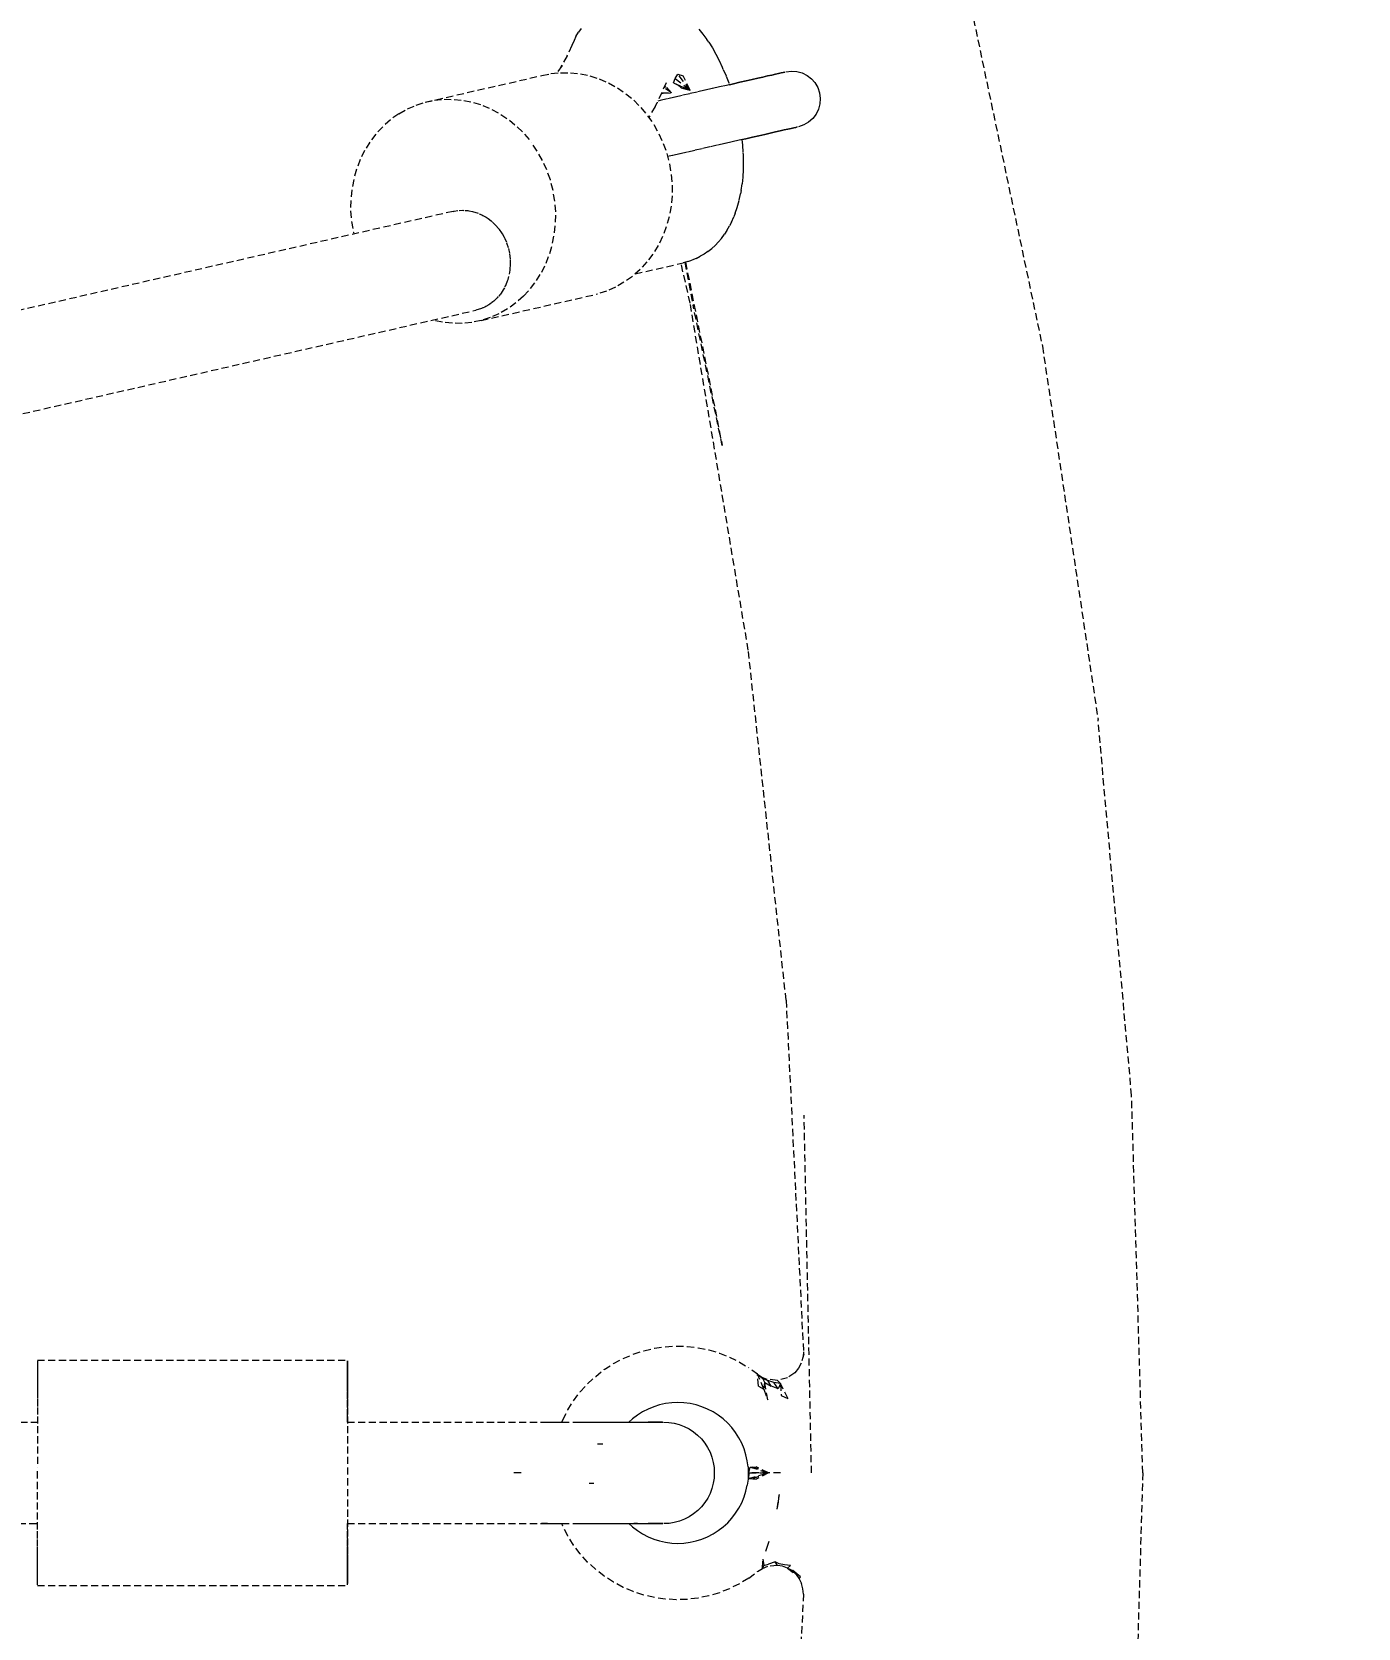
# Model space of a CAD drawing. Header units: millimetres. Extents: x -3111 to 2953, y -2449 to 2811.
# Drawn here: x 1255.8 to 1491.1, y 153.8 to 437 of the extents above; entities that cross this region are included whole.
import ezdxf

# ---------------------------------------------------------------- set-up
doc = ezdxf.new("R2010")
doc.units = ezdxf.units.MM
doc.linetypes.add('HIDDEN', pattern=[1.905, 1.27, -0.635])
for name, color, linetype in [('DIKOM_ЗОНА', 90, 'Continuous'), ('DIKOM_ОБЪЕКТ', 7, 'Continuous'), ('DIKOM_РАЗМЕР_ОБЪЕКТА', 7, 'Continuous')]:
    doc.layers.add(name, color=color, linetype=linetype)
doc.styles.add('style1', font='arialbd.ttf', dxfattribs={"width": 0.8})
doc.dimstyles.new('1-50', dxfattribs={"dimtxt": 300, "dimasz": 200, "dimexe": 100, "dimexo": 0, "dimgap": 100, "dimtad": 1, "dimtxsty": 'style1', "dimcen": 200, "dimclrd": 7, "dimclre": 7, "dimclrt": 7, "dimadec": 1, "dimazin": 2, "dimtfac": 1, "dimtmove": 0, "dimatfit": 2, "dimfxl": 0, "dimlwd": 25, "dimlwe": 18, "dimarcsym": 0})

# ---------------------------------------------------------------- blocks, each defined once
blk = doc.blocks.new('*D0')
at = {"layer": 'Defpoints', "color": 0, "transparency": 16777216}
for p in [(1362.98, 623.05), (-717.19, -260.39)]:
    blk.add_point(p, dxfattribs=at)
at = {"layer": 'DIKOM_РАЗМЕР_ОБЪЕКТА', "color": 7, "lineweight": 25, "transparency": 16777216}
for p, q in [((1362.98, 623.05), (2780.32, 1224.99)), ((-533.11, -182.21), (1178.9, 544.87))]:
    blk.add_line(p, q, dxfattribs=at)
at = {"layer": 'DIKOM_РАЗМЕР_ОБЪЕКТА', "color": 7, "transparency": 16777216}
for points in [[(1165.87, 575.55), (1191.93, 514.19), (1362.98, 623.05)], [(-546.14, -151.53), (-520.08, -212.89), (-717.19, -260.39)]]:
    blk.add_solid(points, dxfattribs=at)
at = {"layer": 'DIKOM_РАЗМЕР_ОБЪЕКТА', "color": 7, "transparency": 16777216, "insert": (2050.93, 1228.64), "char_height": 300, "attachment_point": 5, "rotation": 23.0107, "style": 'style1'}
blk.add_mtext('{\\fArial|b0|i0|c204|p34;\\H1.16667x;∅2260}', dxfattribs=at)

msp = doc.modelspace()

# ---------------------------------------------------------------- linework, layer by layer
at = {"layer": 'DIKOM_ЗОНА', "color": 3, "lineweight": 15}
msp.add_circle((322.894, 181.327), 2629.975, dxfattribs=at)
at = {"layer": 'DIKOM_ОБЪЕКТ', "color": 7, "linetype": 'HIDDEN', "lineweight": 15}
for p, q in [((1421.287, 446.75), (1435.082, 381.214)), ((1352.315, 436.15), (1351.981, 435.465)), ((1352.315, 436.15), (1352.784, 436.964)), ((1353.217, 437.624), (1352.784, 436.964)), ((1374.136, 437.492), (1374.844, 436.614)), ((1374.844, 436.614), (1375.539, 435.645)), ((1351.575, 434.574), (1350.563, 432.374)), ((1351.981, 435.465), (1351.575, 434.574)), ((1375.87, 435.172), (1375.539, 435.645)), ((1375.87, 435.172), (1376.52, 434.157)), ((1376.52, 434.157), (1377.148, 433.066)), ((1349.847, 431.016), (1348.865, 429.684)), ((1350.764, 432.721), (1349.521, 430.573)), ((1377.148, 433.066), (1377.752, 431.905)), ((1377.752, 431.905), (1378.327, 430.68)), ((1378.469, 430.348), (1378.327, 430.68)), ((1325.584, 424.533), (1346.249, 429.25)), ((1346.249, 429.25), (1347.884, 429.591)), ((1347.884, 429.591), (1349.591, 429.754)), ((1349.591, 429.754), (1351.345, 429.741)), ((1351.345, 429.741), (1353.099, 429.556)), ((1353.099, 429.556), (1354.808, 429.201)), ((1354.808, 429.201), (1356.449, 428.672)), ((1356.449, 428.672), (1358.081, 427.952)), ((1358.081, 427.952), (1359.673, 427.062)), ((1368.323, 427.987), (1366.712, 424.425)), ((1369.648, 427.957), (1369.938, 428.732)), ((1369.648, 427.957), (1370.463, 427.553)), ((1369.648, 427.957), (1372.561, 426.657)), ((1369.938, 428.732), (1370.421, 429.518)), ((1369.938, 428.732), (1372.561, 426.657)), ((1372.561, 426.657), (1370.421, 429.518)), ((1370.421, 429.518), (1371.355, 429.198)), ((1372.561, 426.657), (1371.355, 429.198)), ((1378.469, 430.348), (1378.989, 429.122)), ((1378.989, 429.122), (1379.475, 427.849)), ((1380.253, 427.791), (1379.036, 427.513)), ((1379.475, 427.849), (1379.55, 427.63)), ((1379.55, 427.63), (1380.253, 427.791)), ((1381.421, 428.057), (1380.253, 427.791)), ((1380.253, 427.791), (1381.421, 428.057)), ((1382.534, 428.311), (1381.421, 428.057)), ((1381.421, 428.057), (1382.534, 428.311)), ((1383.586, 428.551), (1382.534, 428.311)), ((1382.534, 428.311), (1383.586, 428.551)), ((1384.569, 428.776), (1383.586, 428.551)), ((1383.586, 428.551), (1384.569, 428.776)), ((1385.478, 428.983), (1384.569, 428.776)), ((1384.569, 428.776), (1385.478, 428.983)), ((1386.307, 429.173), (1385.478, 428.983)), ((1385.478, 428.983), (1386.307, 429.173)), ((1387.051, 429.342), (1386.307, 429.173)), ((1386.307, 429.173), (1387.051, 429.342)), ((1387.706, 429.492), (1387.051, 429.342)), ((1387.051, 429.342), (1387.706, 429.492)), ((1388.266, 429.62), (1387.706, 429.492)), ((1387.706, 429.492), (1388.266, 429.62)), ((1388.73, 429.725), (1388.266, 429.62)), ((1388.266, 429.62), (1388.73, 429.725)), ((1389.093, 429.808), (1388.73, 429.725)), ((1388.73, 429.725), (1389.093, 429.808)), ((1389.355, 429.868), (1389.093, 429.808)), ((1389.093, 429.808), (1389.355, 429.868)), ((1389.565, 429.916), (1390.538, 430.041)), ((1390.538, 430.041), (1391.517, 429.973)), ((1391.517, 429.973), (1392.463, 429.715)), ((1392.463, 429.715), (1393.341, 429.278)), ((1393.341, 429.278), (1394.118, 428.678)), ((1394.118, 428.678), (1394.685, 428.042)), ((1394.685, 428.042), (1395.221, 427.145)), ((1325.584, 424.533), (1327.218, 424.874)), ((1327.218, 424.874), (1328.925, 425.037)), ((1328.925, 425.037), (1330.679, 425.025)), ((1330.679, 425.025), (1332.433, 424.839)), ((1332.433, 424.839), (1334.143, 424.484)), ((1359.673, 427.062), (1361.186, 426.027)), ((1361.186, 426.027), (1362.578, 424.869)), ((1362.578, 424.869), (1363.849, 423.579)), ((1367.24, 424.821), (1366.851, 424.732)), ((1368.529, 425.115), (1367.24, 424.821)), ((1367.488, 426.141), (1367.814, 426.136)), ((1367.496, 426.159), (1369.284, 426.17)), ((1367.814, 426.136), (1369.284, 426.17)), ((1369.284, 426.17), (1367.916, 427.086)), ((1367.945, 427.15), (1368.301, 427.312)), ((1369.284, 426.17), (1368.301, 427.312)), ((1369.842, 425.415), (1368.529, 425.115)), ((1371.172, 425.718), (1369.842, 425.415)), ((1370.463, 427.553), (1371.014, 427.077)), ((1370.463, 427.553), (1372.561, 426.657)), ((1371.014, 427.077), (1372.561, 426.657)), ((1372.51, 426.023), (1371.172, 425.718)), ((1373.848, 426.329), (1372.51, 426.023)), ((1375.178, 426.632), (1373.848, 426.329)), ((1376.491, 426.932), (1375.178, 426.632)), ((1377.78, 427.226), (1376.491, 426.932)), ((1379.036, 427.513), (1377.78, 427.226)), ((1395.221, 427.145), (1395.558, 426.155)), ((1395.558, 426.155), (1395.682, 425.197)), ((1395.682, 425.197), (1395.615, 424.218)), ((1320.889, 422.46), (1319.391, 421.419)), ((1320.889, 422.46), (1322.42, 423.326)), ((1322.42, 423.326), (1323.985, 424.017)), ((1323.985, 424.017), (1325.584, 424.533)), ((1334.143, 424.484), (1335.784, 423.955)), ((1335.784, 423.955), (1337.415, 423.235)), ((1337.415, 423.235), (1339.007, 422.346)), ((1339.007, 422.346), (1340.52, 421.31)), ((1363.849, 423.579), (1365.037, 422.128)), ((1365.037, 422.128), (1366.113, 420.556)), ((1366.371, 423.772), (1365.244, 421.825)), ((1366.371, 423.772), (1366.712, 424.425)), ((1394.923, 422.392), (1394.324, 421.615)), ((1395.359, 423.271), (1394.923, 422.392)), ((1395.615, 424.218), (1395.359, 423.271)), ((1318.03, 420.18), (1316.813, 418.855)), ((1319.391, 421.419), (1318.03, 420.18)), ((1340.52, 421.31), (1341.912, 420.152)), ((1341.912, 420.152), (1343.184, 418.862)), ((1366.113, 420.556), (1367.051, 418.905)), ((1387.714, 419.236), (1386.804, 419.029)), ((1386.804, 419.029), (1387.714, 419.236)), ((1388.543, 419.426), (1387.714, 419.236)), ((1387.714, 419.236), (1388.543, 419.426)), ((1389.288, 419.596), (1388.543, 419.426)), ((1388.543, 419.426), (1389.288, 419.596)), ((1389.943, 419.745), (1389.288, 419.596)), ((1389.288, 419.596), (1389.943, 419.745)), ((1390.504, 419.873), (1389.943, 419.745)), ((1389.943, 419.745), (1390.504, 419.873)), ((1390.968, 419.979), (1390.504, 419.873)), ((1390.504, 419.873), (1390.968, 419.979)), ((1391.331, 420.062), (1390.968, 419.979)), ((1390.968, 419.979), (1391.331, 420.062)), ((1391.593, 420.122), (1391.331, 420.062)), ((1391.331, 420.062), (1391.593, 420.122)), ((1392.733, 420.482), (1391.803, 420.17)), ((1393.584, 420.97), (1392.733, 420.482)), ((1394.324, 421.615), (1393.584, 420.97)), ((1315.742, 417.444), (1314.816, 415.946)), ((1316.813, 418.855), (1315.742, 417.444)), ((1343.184, 418.862), (1344.371, 417.411)), ((1345.448, 415.839), (1344.371, 417.411)), ((1367.051, 418.905), (1367.821, 417.215)), ((1367.821, 417.215), (1368.438, 415.439)), ((1376.074, 416.58), (1374.735, 416.274)), ((1377.405, 416.884), (1376.074, 416.58)), ((1378.72, 417.183), (1377.405, 416.884)), ((1380.009, 417.478), (1378.72, 417.183)), ((1381.267, 417.765), (1380.009, 417.478)), ((1382.484, 418.042), (1381.267, 417.765)), ((1381.774, 417.881), (1382.484, 418.042)), ((1381.774, 417.881), (1381.872, 416.902)), ((1381.872, 416.902), (1381.958, 415.558)), ((1383.653, 418.31), (1382.484, 418.042)), ((1382.484, 418.042), (1383.653, 418.31)), ((1384.767, 418.564), (1383.653, 418.31)), ((1383.653, 418.31), (1384.767, 418.564)), ((1385.82, 418.804), (1384.767, 418.564)), ((1384.767, 418.564), (1385.82, 418.804)), ((1386.804, 419.029), (1385.82, 418.804)), ((1385.82, 418.804), (1386.804, 419.029)), ((1314.034, 414.36), (1313.389, 412.647)), ((1314.816, 415.946), (1314.034, 414.36)), ((1346.385, 414.188), (1345.448, 415.839)), ((1347.156, 412.498), (1346.385, 414.188)), ((1368.438, 415.439), (1368.912, 413.575)), ((1369.461, 415.07), (1368.583, 414.87)), ((1368.912, 413.575), (1369.233, 411.671)), ((1370.751, 415.365), (1369.461, 415.07)), ((1372.065, 415.665), (1370.751, 415.365)), ((1373.396, 415.968), (1372.065, 415.665)), ((1374.735, 416.274), (1373.396, 415.968)), ((1381.958, 415.558), (1381.974, 415.224)), ((1381.974, 415.224), (1382.011, 413.853)), ((1382.011, 413.853), (1381.995, 412.523)), ((1312.885, 410.835), (1312.535, 408.971)), ((1313.389, 412.647), (1312.885, 410.835)), ((1347.773, 410.722), (1347.156, 412.498)), ((1348.246, 408.858), (1347.773, 410.722)), ((1369.233, 411.671), (1369.392, 409.778)), ((1381.926, 411.243), (1381.804, 410.019)), ((1381.995, 412.523), (1381.926, 411.243)), ((1312.535, 408.971), (1312.348, 407.103)), ((1348.568, 406.954), (1348.246, 408.858)), ((1369.379, 407.93), (1369.193, 406.063)), ((1369.392, 409.778), (1369.379, 407.93)), ((1381.299, 407.131), (1381.533, 408.264)), ((1381.63, 408.86), (1381.533, 408.264)), ((1381.63, 408.86), (1381.804, 410.019)), ((1330.531, 405.158), (1250.49, 386.889)), ((1312.348, 407.103), (1312.335, 405.256)), ((1312.335, 405.256), (1312.494, 403.362)), ((1330.531, 405.158), (1330.734, 405.193)), ((1330.734, 405.193), (1331.38, 405.3)), ((1331.589, 405.313), (1332.241, 405.343)), ((1332.241, 405.343), (1332.448, 405.334)), ((1332.63, 405.32), (1333.104, 405.286)), ((1333.105, 405.286), (1333.309, 405.255)), ((1333.309, 405.255), (1333.946, 405.133)), ((1333.96, 405.13), (1334.159, 405.079)), ((1334.159, 405.079), (1334.797, 404.878)), ((1348.727, 405.061), (1348.568, 406.954)), ((1348.714, 403.213), (1348.727, 405.061)), ((1369.193, 406.063), (1368.842, 404.199)), ((1380.597, 404.841), (1380.951, 405.85)), ((1380.951, 405.85), (1381.299, 407.131)), ((1312.494, 403.362), (1312.815, 401.459)), ((1334.798, 404.878), (1334.991, 404.807)), ((1335.157, 404.733), (1335.609, 404.532)), ((1335.61, 404.532), (1335.795, 404.442)), ((1335.795, 404.442), (1336.385, 404.097)), ((1336.385, 404.097), (1336.561, 403.99)), ((1336.561, 403.99), (1336.726, 403.868)), ((1336.726, 403.868), (1337.283, 403.456)), ((1337.283, 403.456), (1337.436, 403.319)), ((1337.529, 403.233), (1337.951, 402.845)), ((1337.951, 402.845), (1338.112, 402.672)), ((1338.112, 402.672), (1338.579, 402.142)), ((1338.725, 401.95), (1338.579, 402.142)), ((1348.527, 401.346), (1348.714, 403.213)), ((1368.339, 402.386), (1367.693, 400.674)), ((1368.842, 404.199), (1368.339, 402.386)), ((1379.108, 401.735), (1379.593, 402.59)), ((1379.934, 403.242), (1379.593, 402.59)), ((1379.934, 403.242), (1380.354, 404.182)), ((1380.597, 404.841), (1380.354, 404.182)), ((1312.815, 401.459), (1312.898, 401.133)), ((1339.14, 401.37), (1338.724, 401.95)), ((1339.268, 401.159), (1339.14, 401.37)), ((1339.625, 400.535), (1339.268, 401.159)), ((1339.734, 400.309), (1339.626, 400.535)), ((1340.029, 399.649), (1339.742, 400.29)), ((1340.361, 398.67), (1340.077, 399.518)), ((1347.673, 397.669), (1348.177, 399.482)), ((1348.177, 399.482), (1348.527, 401.346)), ((1367.693, 400.674), (1366.912, 399.087)), ((1376.999, 399.117), (1377.607, 399.762)), ((1378.127, 400.351), (1377.607, 399.762)), ((1378.127, 400.351), (1378.675, 401.108)), ((1379.108, 401.735), (1378.675, 401.108)), ((1340.577, 397.72), (1340.379, 398.592)), ((1340.7, 396.754), (1340.588, 397.641)), ((1340.72, 396.144), (1340.706, 396.626)), ((1347.027, 395.957), (1347.673, 397.669)), ((1365.985, 397.589), (1364.914, 396.178)), ((1366.912, 399.087), (1365.985, 397.589)), ((1372.164, 396.252), (1372.875, 396.484)), ((1373.635, 396.799), (1372.875, 396.484)), ((1373.635, 396.799), (1374.358, 397.192)), ((1375.073, 397.586), (1374.358, 397.192)), ((1375.737, 398.059), (1375.073, 397.586)), ((1375.737, 398.059), (1376.402, 398.58)), ((1376.999, 399.117), (1376.402, 398.58)), ((1340.516, 393.992), (1340.639, 394.696)), ((1340.639, 394.696), (1340.669, 394.938)), ((1340.669, 394.938), (1340.72, 395.655)), ((1340.727, 395.903), (1340.72, 396.144)), ((1340.72, 395.655), (1340.726, 395.903)), ((1345.32, 392.873), (1346.246, 394.37)), ((1346.246, 394.37), (1347.027, 395.957)), ((1363.698, 394.853), (1362.336, 393.614)), ((1362.835, 394.068), (1371.317, 396.004)), ((1364.914, 396.178), (1363.698, 394.853)), ((1372.578, 388.878), (1370.97, 395.925)), ((1372.164, 396.252), (1371.317, 396.004)), ((1371.626, 396.094), (1373.099, 388.518)), ((1371.76, 396.133), (1378.277, 363.598)), ((1339.43, 391.223), (1339.047, 390.655)), ((1339.531, 391.403), (1339.429, 391.223)), ((1339.631, 391.595), (1339.53, 391.403)), ((1339.715, 391.752), (1339.853, 392.016)), ((1339.853, 392.016), (1339.938, 392.206)), ((1339.938, 392.206), (1340.197, 392.857)), ((1340.197, 392.857), (1340.272, 393.079)), ((1340.272, 393.079), (1340.418, 393.596)), ((1343.032, 390.136), (1344.249, 391.461)), ((1344.249, 391.461), (1345.32, 392.873)), ((1357.743, 391.016), (1356.144, 390.5)), ((1359.307, 391.707), (1357.743, 391.016)), ((1360.839, 392.573), (1359.307, 391.707)), ((1362.336, 393.614), (1360.839, 392.573)), ((1335.478, 385.783), (1356.144, 390.5)), ((1335.782, 388.024), (1335.535, 387.918)), ((1336.136, 388.175), (1335.87, 388.061)), ((1336.312, 388.266), (1336.137, 388.175)), ((1336.882, 388.594), (1336.311, 388.266)), ((1337.047, 388.702), (1336.883, 388.594)), ((1337.245, 388.848), (1337.048, 388.702)), ((1337.58, 389.097), (1337.327, 388.91)), ((1337.734, 389.221), (1337.58, 389.097)), ((1338.221, 389.679), (1337.734, 389.221)), ((1338.363, 389.818), (1338.221, 389.679)), ((1338.539, 390.025), (1338.363, 389.818)), ((1338.801, 390.334), (1338.621, 390.121)), ((1338.931, 390.488), (1338.801, 390.334)), ((1339.047, 390.655), (1338.931, 390.488)), ((1341.67, 388.897), (1340.173, 387.856)), ((1343.032, 390.136), (1341.67, 388.897)), ((1382.899, 327.284), (1372.578, 388.878)), ((1378.277, 363.598), (1373.099, 388.518)), ((1254.151, 369.262), (1334.536, 387.609)), ((1328.628, 385.477), (1326.919, 385.833)), ((1330.383, 385.292), (1328.628, 385.477)), ((1332.136, 385.28), (1330.383, 385.292)), ((1333.843, 385.443), (1332.136, 385.28)), ((1335.478, 385.783), (1333.843, 385.443)), ((1335.164, 387.793), (1334.537, 387.609)), ((1335.352, 387.846), (1335.166, 387.793)), ((1335.535, 387.918), (1335.353, 387.846)), ((1337.077, 386.299), (1335.478, 385.783)), ((1338.642, 386.99), (1337.077, 386.299)), ((1340.173, 387.856), (1338.642, 386.99)), ((1435.082, 381.214), (1444.97, 314.976)), ((1389.609, 265.193), (1382.899, 327.284)), ((1450.917, 248.269), (1444.97, 314.976)), ((1389.609, 265.193), (1392.685, 202.816)), ((1452.901, 181.327), (1450.917, 248.269)), ((1394.125, 181.327), (1392.8, 244.82)), ((1256.753, 201.326), (1311.753, 201.326)), ((1256.753, 201.204), (1256.753, 200.922)), ((1256.753, 201.204), (1256.753, 200.922)), ((1311.753, 201.204), (1311.753, 200.922)), ((1311.753, 200.922), (1311.753, 201.204)), ((1358.985, 200.716), (1360.704, 201.63)), ((1360.704, 201.63), (1362.496, 202.393)), ((1362.496, 202.393), (1364.346, 202.997)), ((1364.346, 202.997), (1366.243, 203.44)), ((1366.243, 203.44), (1368.17, 203.716)), ((1368.17, 203.716), (1370.114, 203.825)), ((1370.114, 203.825), (1372.059, 203.766)), ((1372.059, 203.766), (1373.993, 203.538)), ((1373.993, 203.538), (1375.9, 203.145)), ((1375.9, 203.145), (1377.765, 202.588)), ((1377.765, 202.588), (1379.576, 201.871)), ((1379.576, 201.871), (1381.318, 201.001)), ((1392.755, 202.417), (1392.305, 200.802)), ((1392.685, 202.816), (1392.618, 201.925)), ((1256.753, 200.922), (1256.753, 200.479)), ((1256.753, 200.922), (1256.753, 200.479)), ((1256.753, 200.479), (1256.753, 199.875)), ((1256.753, 200.479), (1256.753, 199.875)), ((1256.753, 199.875), (1256.753, 199.109)), ((1256.753, 199.875), (1256.753, 199.109)), ((1256.753, 199.109), (1256.753, 198.156)), ((1256.753, 199.109), (1256.753, 198.156)), ((1311.753, 200.922), (1311.753, 200.479)), ((1311.753, 200.479), (1311.753, 200.922)), ((1311.753, 200.479), (1311.753, 199.875)), ((1311.753, 199.875), (1311.753, 200.479)), ((1311.753, 199.875), (1311.753, 199.109)), ((1311.753, 199.109), (1311.753, 199.875)), ((1311.753, 199.109), (1311.753, 198.156)), ((1311.753, 198.156), (1311.753, 199.109)), ((1354.389, 197.135), (1355.816, 198.46)), ((1355.816, 198.46), (1357.352, 199.657)), ((1357.352, 199.657), (1358.985, 200.716)), ((1381.318, 201.001), (1382.977, 199.984)), ((1384.543, 198.827), (1382.977, 199.984)), ((1384.543, 198.827), (1385.322, 198.309)), ((1384.717, 196.737), (1384.543, 198.827)), ((1385.658, 196.172), (1384.543, 198.827)), ((1384.543, 198.827), (1385.469, 198.054)), ((1385.322, 198.309), (1386.194, 197.943)), ((1391.149, 199.109), (1389.882, 198.224)), ((1391.815, 199.896), (1391.149, 199.109)), ((1392.305, 200.802), (1391.815, 199.896)), ((1256.753, 198.156), (1256.753, 197.034)), ((1256.753, 198.156), (1256.753, 197.034)), ((1256.753, 197.034), (1256.753, 195.773)), ((1256.753, 197.034), (1256.753, 195.773)), ((1256.753, 195.773), (1256.753, 194.406)), ((1256.753, 195.773), (1256.753, 194.406)), ((1311.753, 198.156), (1311.753, 197.034)), ((1311.753, 197.034), (1311.753, 198.156)), ((1311.753, 197.034), (1311.753, 195.773)), ((1311.753, 195.773), (1311.753, 197.034)), ((1311.753, 195.773), (1311.753, 194.406)), ((1311.753, 194.406), (1311.753, 195.773)), ((1351.906, 194.141), (1353.083, 195.692)), ((1353.083, 195.692), (1354.389, 197.135)), ((1384.717, 196.737), (1385.658, 196.172)), ((1385.849, 197.342), (1385.469, 198.054)), ((1385.469, 198.054), (1386.342, 197.745)), ((1385.658, 196.172), (1385.849, 197.342)), ((1385.658, 196.172), (1386.338, 194.302)), ((1386.338, 194.302), (1385.849, 197.342)), ((1385.849, 197.342), (1386.978, 196.715)), ((1388.065, 197.73), (1386.194, 197.943)), ((1387.437, 197.394), (1386.342, 197.745)), ((1386.978, 196.715), (1386.342, 197.745)), ((1388.18, 196.223), (1386.978, 196.715)), ((1388.594, 197.178), (1387.437, 197.394)), ((1388.18, 196.223), (1387.437, 197.394)), ((1389.882, 198.224), (1388.065, 197.73)), ((1388.065, 197.73), (1388.594, 197.178)), ((1388.594, 197.178), (1388.18, 196.223)), ((1389.975, 194.497), (1388.594, 197.178)), ((1388.594, 197.178), (1388.757, 195.037)), ((1256.753, 194.406), (1256.753, 192.945)), ((1256.753, 194.406), (1256.753, 192.945)), ((1256.753, 192.945), (1256.753, 191.338)), ((1256.753, 192.945), (1256.753, 191.338)), ((1311.753, 194.406), (1311.753, 192.945)), ((1311.753, 192.945), (1311.753, 194.406)), ((1311.753, 192.945), (1311.753, 191.338)), ((1311.753, 191.338), (1311.753, 192.945)), ((1350.867, 192.494), (1351.906, 194.141)), ((1365.118, 192.656), (1364.15, 192.152)), ((1366.125, 193.073), (1365.118, 192.656)), ((1367.165, 193.401), (1366.125, 193.073)), ((1368.23, 193.637), (1367.165, 193.401)), ((1369.311, 193.78), (1368.23, 193.637)), ((1370.4, 193.827), (1369.311, 193.78)), ((1371.49, 193.78), (1370.4, 193.827)), ((1372.572, 193.637), (1371.49, 193.78)), ((1373.636, 193.401), (1372.572, 193.637)), ((1374.676, 193.073), (1373.636, 193.401)), ((1375.683, 192.656), (1374.676, 193.073)), ((1376.651, 192.152), (1375.683, 192.656)), ((1389.975, 194.497), (1388.757, 195.037)), ((1230.837, 190.326), (1256.753, 190.326)), ((1256.753, 191.338), (1256.753, 189.62)), ((1256.753, 191.338), (1256.753, 190.326)), ((1311.753, 191.338), (1311.753, 189.62)), ((1311.753, 190.326), (1311.753, 191.338)), ((1311.753, 190.326), (1352.887, 190.326)), ((1347.255, 190.326), (1348.32, 190.326)), ((1348.32, 190.326), (1349.411, 190.326)), ((1349.411, 190.326), (1349.795, 190.326)), ((1349.795, 190.326), (1349.975, 190.764)), ((1349.975, 190.764), (1350.867, 192.494)), ((1352.887, 190.326), (1353.948, 190.314)), ((1353.948, 190.314), (1355.081, 190.314)), ((1355.081, 190.314), (1356.203, 190.314)), ((1356.203, 190.314), (1357.307, 190.314)), ((1357.307, 190.314), (1358.386, 190.314)), ((1358.386, 190.314), (1359.436, 190.314)), ((1359.436, 190.314), (1360.45, 190.314)), ((1360.45, 190.314), (1361.423, 190.314)), ((1361.423, 190.314), (1362.349, 190.314)), ((1362.366, 190.903), (1361.724, 190.314)), ((1361.737, 190.326), (1362.229, 190.326)), ((1362.229, 190.326), (1363.087, 190.326)), ((1362.349, 190.314), (1363.224, 190.314)), ((1363.231, 191.566), (1362.366, 190.903)), ((1362.615, 190.314), (1363.697, 190.326)), ((1362.615, 190.314), (1363.224, 190.314)), ((1363.087, 190.326), (1363.887, 190.326)), ((1364.15, 192.152), (1363.231, 191.566)), ((1363.697, 190.326), (1364.45, 190.326)), ((1363.887, 190.326), (1364.625, 190.326)), ((1364.45, 190.326), (1365.137, 190.326)), ((1364.625, 190.326), (1365.295, 190.326)), ((1365.754, 190.326), (1365.137, 190.326)), ((1365.295, 190.326), (1365.894, 190.326)), ((1366.298, 190.326), (1365.754, 190.326)), ((1365.894, 190.326), (1366.419, 190.326)), ((1366.765, 190.326), (1366.298, 190.326)), ((1366.419, 190.326), (1366.867, 190.326)), ((1367.153, 190.326), (1366.765, 190.326)), ((1366.867, 190.326), (1367.235, 190.326)), ((1367.459, 190.326), (1367.153, 190.326)), ((1367.235, 190.326), (1367.521, 190.326)), ((1367.682, 190.326), (1367.459, 190.326)), ((1367.521, 190.326), (1367.724, 190.326)), ((1367.874, 190.326), (1368.815, 190.278)), ((1368.815, 190.278), (1369.747, 190.132)), ((1369.747, 190.132), (1370.658, 189.889)), ((1370.658, 189.889), (1371.539, 189.552)), ((1377.57, 191.566), (1376.651, 192.152)), ((1378.435, 190.903), (1377.57, 191.566)), ((1379.24, 190.166), (1378.435, 190.903)), ((1379.976, 189.362), (1379.24, 190.166)), ((1256.753, 189.62), (1256.753, 187.837)), ((1256.753, 187.837), (1256.753, 186.033)), ((1311.753, 189.62), (1311.753, 187.837)), ((1311.753, 187.837), (1311.753, 186.033)), ((1371.539, 189.552), (1372.379, 189.124)), ((1372.379, 189.124), (1373.171, 188.612)), ((1373.171, 188.612), (1373.904, 188.019)), ((1373.904, 188.019), (1374.571, 187.352)), ((1374.571, 187.352), (1375.165, 186.62)), ((1380.64, 188.497), (1379.976, 189.362)), ((1381.226, 187.577), (1380.64, 188.497)), ((1381.73, 186.61), (1381.226, 187.577)), ((1256.753, 186.033), (1256.753, 184.2)), ((1256.753, 184.2), (1256.753, 182.292)), ((1311.753, 186.033), (1311.753, 184.2)), ((1311.753, 184.2), (1311.753, 182.292)), ((1356.113, 186.468), (1357.092, 186.468)), ((1375.165, 186.62), (1375.679, 185.829)), ((1375.679, 185.829), (1376.107, 184.989)), ((1376.107, 184.989), (1376.446, 184.109)), ((1376.446, 184.109), (1376.69, 183.198)), ((1382.147, 185.602), (1381.73, 186.61)), ((1382.475, 184.562), (1382.147, 185.602)), ((1382.711, 183.498), (1382.475, 184.562)), ((1256.753, 180.36), (1256.753, 182.292)), ((1311.753, 182.292), (1311.753, 180.36)), ((1342.584, 181.326), (1341.026, 181.326)), ((1376.69, 183.198), (1376.837, 182.267)), ((1376.837, 182.267), (1376.865, 181.326)), ((1376.865, 181.326), (1376.84, 180.411)), ((1382.853, 182.416), (1382.711, 183.498)), ((1382.853, 182.416), (1382.901, 181.327)), ((1382.901, 181.327), (1382.853, 180.238)), ((1383.015, 181.327), (1382.955, 180.339)), ((1382.955, 180.339), (1386.494, 181.327)), ((1383.015, 181.327), (1383.237, 182.337)), ((1383.015, 181.327), (1386.494, 181.327)), ((1383.237, 182.337), (1383.696, 182.373)), ((1383.237, 182.337), (1386.494, 181.327)), ((1388.615, 181.327), (1383.282, 181.327)), ((1383.696, 182.373), (1384.315, 182.422)), ((1386.494, 181.327), (1383.696, 182.373)), ((1386.494, 181.327), (1383.696, 180.281)), ((1386.494, 181.327), (1384.315, 182.422)), ((1386.494, 181.327), (1384.315, 180.232)), ((1452.901, 181.327), (1450.917, 114.385)), ((1256.753, 178.452), (1256.753, 180.36)), ((1256.753, 176.619), (1256.753, 178.452)), ((1311.753, 180.36), (1311.753, 178.452)), ((1311.753, 178.452), (1311.753, 176.619)), ((1354.656, 179.514), (1355.508, 179.514)), ((1376.454, 178.568), (1376.118, 177.687)), ((1376.695, 179.48), (1376.454, 178.568)), ((1376.84, 180.411), (1376.695, 179.48)), ((1382.475, 178.092), (1382.711, 179.156)), ((1382.853, 180.238), (1382.711, 179.156)), ((1382.955, 180.339), (1383.237, 180.317)), ((1383.237, 180.317), (1383.696, 180.281)), ((1383.696, 180.281), (1384.315, 180.232)), ((1256.753, 174.815), (1256.753, 176.619)), ((1311.753, 176.619), (1311.753, 174.815)), ((1375.181, 176.053), (1374.589, 175.319)), ((1375.692, 176.845), (1375.181, 176.053)), ((1376.118, 177.687), (1375.692, 176.845)), ((1381.226, 175.077), (1381.73, 176.044)), ((1381.73, 176.044), (1382.147, 177.052)), ((1382.147, 177.052), (1382.475, 178.092)), ((1388.042, 174.9), (1388.41, 177.487)), ((1388.042, 174.9), (1388.248, 176.181)), ((1388.248, 176.181), (1388.41, 177.487)), ((1256.753, 173.032), (1256.753, 174.815)), ((1256.753, 171.314), (1256.753, 173.032)), ((1311.753, 174.815), (1311.753, 173.032)), ((1311.753, 173.032), (1311.753, 171.314)), ((1370.683, 172.772), (1369.773, 172.526)), ((1371.563, 173.111), (1370.683, 172.772)), ((1372.402, 173.541), (1371.563, 173.111)), ((1373.192, 174.056), (1372.402, 173.541)), ((1373.924, 174.651), (1373.192, 174.056)), ((1374.589, 175.319), (1373.924, 174.651)), ((1379.24, 172.488), (1379.976, 173.292)), ((1379.976, 173.292), (1380.64, 174.157)), ((1380.64, 174.157), (1381.226, 175.077)), ((1230.544, 172.326), (1256.753, 172.326)), ((1256.753, 171.314), (1256.753, 172.326)), ((1256.753, 169.707), (1256.753, 171.314)), ((1256.753, 169.707), (1256.753, 171.314)), ((1311.753, 172.326), (1352.887, 172.326)), ((1311.753, 171.314), (1311.753, 172.326)), ((1311.753, 171.314), (1311.753, 169.707)), ((1311.753, 169.707), (1311.753, 171.314)), ((1347.245, 172.326), (1346.21, 172.326)), ((1347.245, 172.326), (1348.311, 172.326)), ((1348.311, 172.326), (1349.404, 172.326)), ((1349.404, 172.326), (1349.796, 172.326)), ((1349.975, 171.89), (1349.796, 172.326)), ((1350.867, 170.16), (1349.975, 171.89)), ((1351.906, 168.513), (1350.867, 170.16)), ((1352.887, 172.326), (1353.948, 172.337)), ((1353.948, 172.337), (1355.081, 172.337)), ((1355.081, 172.337), (1356.203, 172.337)), ((1356.203, 172.337), (1357.307, 172.337)), ((1357.307, 172.337), (1358.386, 172.337)), ((1358.386, 172.337), (1359.436, 172.337)), ((1359.436, 172.337), (1360.45, 172.337)), ((1360.45, 172.337), (1361.423, 172.337)), ((1361.423, 172.337), (1362.349, 172.337)), ((1361.726, 172.337), (1362.366, 171.751)), ((1361.739, 172.326), (1362.245, 172.326)), ((1362.245, 172.326), (1363.105, 172.326)), ((1362.349, 172.337), (1363.224, 172.337)), ((1362.366, 171.751), (1363.231, 171.087)), ((1363.224, 172.337), (1362.615, 172.337)), ((1362.615, 172.337), (1363.716, 172.326)), ((1363.105, 172.326), (1363.907, 172.326)), ((1363.231, 171.087), (1364.15, 170.502)), ((1363.716, 172.326), (1364.47, 172.326)), ((1363.907, 172.326), (1364.645, 172.326)), ((1364.15, 170.502), (1365.118, 169.998)), ((1364.47, 172.326), (1365.159, 172.326)), ((1364.645, 172.326), (1365.317, 172.326)), ((1365.118, 169.998), (1366.125, 169.581)), ((1365.777, 172.326), (1365.159, 172.326)), ((1365.317, 172.326), (1365.917, 172.326)), ((1366.322, 172.326), (1365.777, 172.326)), ((1365.917, 172.326), (1366.443, 172.326)), ((1366.789, 172.326), (1366.322, 172.326)), ((1366.443, 172.326), (1366.892, 172.326)), ((1367.178, 172.326), (1366.789, 172.326)), ((1366.892, 172.326), (1367.26, 172.326)), ((1367.484, 172.326), (1367.178, 172.326)), ((1367.26, 172.326), (1367.547, 172.326)), ((1367.708, 172.326), (1367.484, 172.326)), ((1367.547, 172.326), (1367.75, 172.326)), ((1368.842, 172.377), (1367.9, 172.326)), ((1369.773, 172.526), (1368.842, 172.377)), ((1374.676, 169.581), (1375.683, 169.998)), ((1375.683, 169.998), (1376.651, 170.502)), ((1376.651, 170.502), (1377.57, 171.087)), ((1377.57, 171.087), (1378.435, 171.751)), ((1378.435, 171.751), (1379.24, 172.488)), ((1256.753, 168.246), (1256.753, 169.707)), ((1256.753, 168.246), (1256.753, 169.707)), ((1256.753, 166.879), (1256.753, 168.246)), ((1256.753, 166.879), (1256.753, 168.246)), ((1311.753, 169.707), (1311.753, 168.246)), ((1311.753, 168.246), (1311.753, 169.707)), ((1311.753, 168.246), (1311.753, 166.879)), ((1311.753, 166.879), (1311.753, 168.246)), ((1353.083, 166.962), (1351.906, 168.513)), ((1366.125, 169.581), (1367.165, 169.253)), ((1367.165, 169.253), (1368.23, 169.017)), ((1368.23, 169.017), (1369.311, 168.874)), ((1369.311, 168.874), (1370.4, 168.827)), ((1370.4, 168.827), (1371.49, 168.874)), ((1371.49, 168.874), (1372.572, 169.017)), ((1372.572, 169.017), (1373.636, 169.253)), ((1373.636, 169.253), (1374.676, 169.581)), ((1386.026, 167.466), (1386.627, 169.224)), ((1386.026, 167.466), (1386.322, 168.306)), ((1386.322, 168.306), (1386.627, 169.224)), ((1256.753, 165.618), (1256.753, 166.879)), ((1256.753, 165.618), (1256.753, 166.879)), ((1256.753, 164.496), (1256.753, 165.618)), ((1256.753, 164.496), (1256.753, 165.618)), ((1256.753, 163.543), (1256.753, 164.496)), ((1256.753, 163.543), (1256.753, 164.496)), ((1311.753, 166.879), (1311.753, 165.618)), ((1311.753, 165.618), (1311.753, 166.879)), ((1311.753, 165.618), (1311.753, 164.496)), ((1311.753, 164.496), (1311.753, 165.618)), ((1311.753, 164.496), (1311.753, 163.543)), ((1311.753, 163.543), (1311.753, 164.496)), ((1354.389, 165.519), (1353.083, 166.962)), ((1355.816, 164.194), (1354.389, 165.519)), ((1384.543, 163.827), (1385.402, 164.39)), ((1385.402, 164.39), (1385.47, 166.009)), ((1385.402, 164.39), (1385.636, 164.912)), ((1385.402, 164.39), (1386.359, 164.761)), ((1385.47, 166.009), (1385.636, 164.912)), ((1385.636, 164.912), (1386.513, 165.164)), ((1388.053, 164.923), (1386.359, 164.761)), ((1387.659, 165.567), (1386.513, 165.164)), ((1388.053, 164.923), (1387.659, 165.567)), ((1388.379, 165.217), (1387.659, 165.567)), ((1388.989, 164.76), (1388.053, 164.923)), ((1389.304, 165.015), (1388.379, 165.217)), ((1389.873, 164.426), (1388.989, 164.76)), ((1390.385, 164.919), (1389.304, 165.015)), ((1389.873, 164.426), (1390.385, 164.919)), ((1389.873, 164.426), (1391.372, 163.297)), ((1389.873, 164.426), (1390.673, 163.934)), ((1389.873, 164.426), (1390.821, 164.034)), ((1256.753, 162.777), (1256.753, 163.543)), ((1256.753, 162.777), (1256.753, 163.543)), ((1256.753, 162.173), (1256.753, 162.777)), ((1256.753, 162.173), (1256.753, 162.777)), ((1256.753, 161.73), (1256.753, 162.173)), ((1256.753, 161.73), (1256.753, 162.173)), ((1256.753, 161.448), (1256.753, 161.73)), ((1256.753, 161.448), (1256.753, 161.73)), ((1311.753, 163.543), (1311.753, 162.777)), ((1311.753, 162.777), (1311.753, 163.543)), ((1311.753, 162.777), (1311.753, 162.173)), ((1311.753, 162.173), (1311.753, 162.777)), ((1311.753, 162.173), (1311.753, 161.73)), ((1311.753, 161.73), (1311.753, 162.173)), ((1311.753, 161.448), (1311.753, 161.73)), ((1311.753, 161.448), (1311.753, 161.73)), ((1357.352, 162.997), (1355.816, 164.194)), ((1358.985, 161.937), (1357.352, 162.997)), ((1360.704, 161.024), (1358.985, 161.937)), ((1381.318, 161.653), (1379.576, 160.783)), ((1382.977, 162.67), (1381.318, 161.653)), ((1382.977, 162.67), (1384.543, 163.827)), ((1391.372, 163.297), (1390.673, 163.934)), ((1391.503, 163.407), (1390.821, 164.034)), ((1391.372, 163.297), (1391.939, 162.541)), ((1392.172, 162.866), (1391.503, 163.407)), ((1391.939, 162.541), (1392.172, 162.866)), ((1391.939, 162.541), (1392.354, 161.691)), ((1392.602, 160.779), (1392.354, 161.691)), ((1256.753, 161.326), (1311.753, 161.326)), ((1362.496, 160.261), (1360.704, 161.024)), ((1364.346, 159.656), (1362.496, 160.261)), ((1366.242, 159.215), (1364.346, 159.656)), ((1368.17, 158.938), (1366.242, 159.215)), ((1370.114, 158.829), (1368.17, 158.938)), ((1372.059, 158.888), (1370.114, 158.829)), ((1373.993, 159.115), (1372.059, 158.888)), ((1375.9, 159.509), (1373.993, 159.115)), ((1377.765, 160.066), (1375.9, 159.509)), ((1379.576, 160.783), (1377.765, 160.066)), ((1392.685, 159.838), (1389.609, 97.458)), ((1392.685, 159.838), (1392.602, 160.779))]:
    msp.add_line(p, q, dxfattribs=at)

# ---------------------------------------------------------------- dimensions: what is measured, and where the dimension line sits
at = {"layer": 'DIKOM_РАЗМЕР_ОБЪЕКТА'}
dim = msp.add_diameter_dim_2p(p1=(-717.193, -260.394), p2=(1362.983, 623.048), text='{\\fArial|b0|i0|c204|p34;\\H1.16667x;<>}', dimstyle='1-50', dxfattribs=at)
dim.commit()
dim.dimension.update_dxf_attribs({"geometry": '*D0', "text_midpoint": (2163.697, 963.108), "dimtype": 163})

doc.saveas('drawing.dxf')
